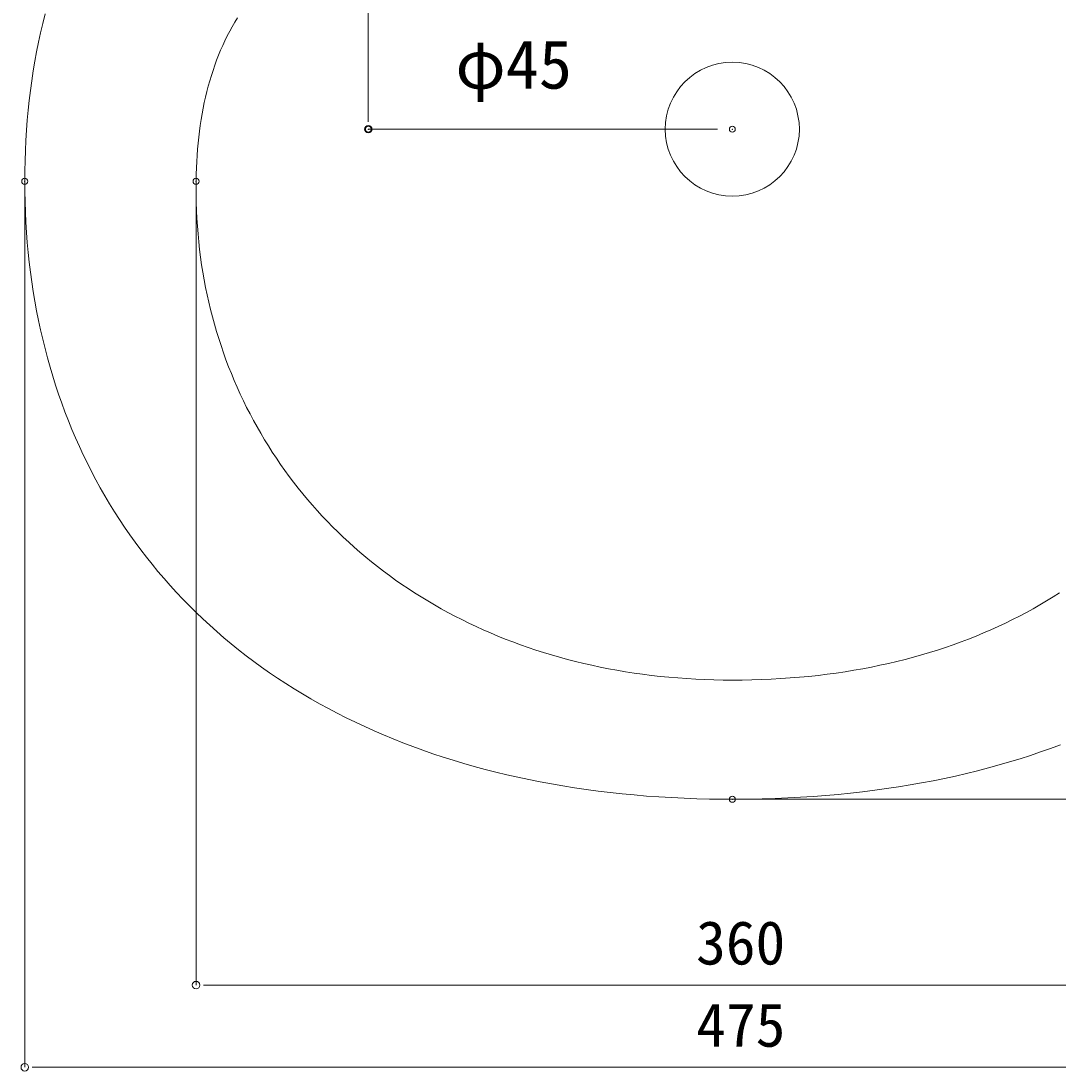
# Model space of a CAD drawing. Units: millimetres, scale not verified. Extents: x -1002 to 1010, y -687 to 676.
# Drawn here: x -769.4 to -421.1, y -9.2 to 343.4 of the extents above; entities that cross this region are included whole.
import ezdxf
from ezdxf.enums import TextEntityAlignment as Align

# ---------------------------------------------------------------- set-up
doc = ezdxf.new("R2010")
doc.units = ezdxf.units.MM
doc.header["$LTSCALE"] = 5
doc.header["$PDMODE"] = 32
doc.header["$PDSIZE"] = 2
doc.layers.add('0-0', color=7, linetype='Continuous', lineweight=15)
doc.layers.add('F-0', color=7, linetype='Continuous', lineweight=15)
doc.styles.add('ＭＳ ゴシック', font='')
doc.styles.get('ＭＳ ゴシック').set_extended_font_data('MS Gothic')

# ---------------------------------------------------------------- blocks, each defined once
blk = doc.blocks.new('_DOT')
at = {"layer": '0-0'}
blk.add_line((-0.5, 0), (-1, 0), dxfattribs=at)
blk.add_circle((0, 0), 0.25, dxfattribs=at)
blk.add_circle((0, 0), 0.25, dxfattribs=at)

msp = doc.modelspace()

# ---------------------------------------------------------------- linework, layer by layer
at = {"layer": 'F-0'}
for p, q in [((-652.872, 492.074), (-652.872, 312.074)), ((-535.695, 307.074), (-652.872, 307.074)), ((-768.195, 284.574), (-768.195, -7.921)), ((-710.695, 284.574), (-710.695, 19.675)), ((-525.695, 82.074), (-172.906, 82.074)), ((-705.695, 19.675), (-355.711, 19.675)), ((-763.195, -7.921), (-298.195, -7.921))]:
    msp.add_line(p, q, dxfattribs=at)
at = {"layer": 'F-0', "lineweight": 18}
for points in [[(-768.195, 289.576), (-768.171, 293.036), (-768.1, 296.486), (-767.981, 299.916), (-767.814, 303.316), (-767.6, 306.706), (-767.339, 310.076), (-767.031, 313.426), (-766.676, 316.756), (-766.274, 320.066), (-765.825, 323.356), (-765.33, 326.616), (-764.788, 329.866), (-764.199, 333.086), (-763.564, 336.286), (-762.883, 339.466), (-762.156, 342.616), (-761.382, 345.756)], [(-708.296, 314.136), (-707.913, 316.016), (-707.501, 317.866), (-707.06, 319.696), (-706.589, 321.506), (-706.088, 323.296), (-705.556, 325.066), (-704.995, 326.806), (-704.403, 328.526), (-703.78, 330.226), (-703.126, 331.896), (-702.441, 333.556), (-701.725, 335.186), (-700.977, 336.786), (-700.197, 338.376), (-699.385, 339.936), (-698.542, 341.486), (-697.666, 343.006), (-696.757, 344.496)], [(-697.885, 222.686), (-698.84, 224.996), (-699.76, 227.316), (-700.644, 229.656), (-701.492, 232.006), (-702.305, 234.386), (-703.081, 236.776), (-703.821, 239.186), (-704.524, 241.606), (-705.19, 244.046), (-705.82, 246.506), (-706.412, 248.976), (-706.967, 251.466), (-707.484, 253.966), (-707.963, 256.486), (-708.405, 259.016), (-708.808, 261.566), (-709.172, 264.126), (-709.499, 266.696), (-709.786, 269.286), (-710.034, 271.886), (-710.243, 274.506), (-710.413, 277.126), (-710.543, 279.766), (-710.633, 282.416), (-710.684, 285.076), (-710.694, 287.626), (-710.674, 289.806), (-710.628, 291.956), (-710.554, 294.086), (-710.454, 296.196), (-710.326, 298.286), (-710.17, 300.346), (-709.987, 302.386), (-709.776, 304.396), (-709.537, 306.396), (-709.27, 308.366), (-708.974, 310.306), (-708.65, 312.236), (-708.296, 314.136)], [(-753.549, 209.186), (-754.687, 212.126), (-755.78, 215.096), (-756.828, 218.076), (-757.83, 221.096), (-758.787, 224.136), (-759.698, 227.196), (-760.563, 230.276), (-761.382, 233.386), (-762.156, 236.526), (-762.883, 239.676), (-763.564, 242.856), (-764.199, 246.056), (-764.788, 249.276), (-765.33, 252.526), (-765.825, 255.796), (-766.274, 259.076), (-766.676, 262.386), (-767.031, 265.716), (-767.339, 269.066), (-767.6, 272.436), (-767.814, 275.826), (-767.981, 279.236), (-768.1, 282.666), (-768.171, 286.106), (-768.195, 289.576)], [(-635.139, 150.013), (-637.319, 151.389), (-639.472, 152.794), (-641.597, 154.228), (-643.694, 155.69), (-645.763, 157.181), (-647.803, 158.7), (-649.815, 160.246), (-651.798, 161.82), (-653.752, 163.421), (-655.676, 165.049), (-657.572, 166.704), (-659.437, 168.384), (-661.273, 170.091), (-663.079, 171.824), (-664.854, 173.582), (-666.6, 175.366), (-668.314, 177.174), (-669.998, 179.007), (-671.651, 180.864), (-673.272, 182.745), (-674.862, 184.65), (-676.421, 186.579), (-677.947, 188.531), (-679.442, 190.505), (-680.905, 192.503), (-682.335, 194.523), (-683.732, 196.564), (-685.097, 198.628), (-686.428, 200.713), (-687.727, 202.82), (-688.992, 204.947), (-690.223, 207.096), (-691.42, 209.266), (-692.584, 211.456), (-693.713, 213.666), (-694.808, 215.886), (-695.869, 218.136), (-696.894, 220.406), (-697.885, 222.686)], [(-674.988, 117.469), (-677.809, 119.191), (-680.588, 120.95), (-683.327, 122.745), (-686.024, 124.577), (-688.68, 126.444), (-691.294, 128.347), (-693.866, 130.286), (-696.397, 132.259), (-698.885, 134.267), (-701.332, 136.309), (-703.737, 138.386), (-706.099, 140.496), (-708.419, 142.64), (-710.697, 144.817), (-712.932, 147.027), (-715.124, 149.27), (-717.274, 151.545), (-719.381, 153.852), (-721.445, 156.191), (-723.466, 158.561), (-725.444, 160.963), (-727.379, 163.395), (-729.27, 165.858), (-731.118, 168.352), (-732.922, 170.875), (-734.683, 173.428), (-736.399, 176.01), (-738.072, 178.622), (-739.701, 181.263), (-741.286, 183.932), (-742.827, 186.629), (-744.323, 189.354), (-745.775, 192.107), (-747.182, 194.887), (-748.545, 197.695), (-749.863, 200.529), (-751.137, 203.39), (-752.365, 206.276), (-753.549, 209.186)], [(-530.69, 122.074), (-533.792, 122.095), (-536.874, 122.155), (-539.936, 122.255), (-542.977, 122.395), (-545.998, 122.574), (-548.999, 122.792), (-551.979, 123.049), (-554.937, 123.344), (-557.875, 123.677), (-560.791, 124.049), (-563.685, 124.457), (-566.558, 124.903), (-569.409, 125.386), (-572.237, 125.906), (-575.043, 126.462), (-577.826, 127.054), (-580.587, 127.683), (-583.324, 128.346), (-586.038, 129.046), (-588.729, 129.78), (-591.396, 130.549), (-594.04, 131.352), (-596.659, 132.19), (-599.254, 133.061), (-601.825, 133.967), (-604.371, 134.905), (-606.892, 135.877), (-609.389, 136.881), (-611.86, 137.918), (-614.305, 138.987), (-616.725, 140.088), (-619.119, 141.221), (-621.488, 142.385), (-623.83, 143.58), (-626.145, 144.806), (-628.434, 146.063), (-630.696, 147.35), (-632.931, 148.666), (-635.139, 150.013)], [(-420.878, 151.389), (-423.04, 150.013), (-425.232, 148.666), (-427.456, 147.35), (-429.71, 146.063), (-431.995, 144.806), (-434.311, 143.58), (-436.657, 142.385), (-439.034, 141.221), (-441.441, 140.088), (-443.879, 138.987), (-446.346, 137.918), (-448.844, 136.881), (-451.372, 135.877), (-453.93, 134.905), (-456.518, 133.967)], [(-456.518, 133.967), (-459.135, 133.061), (-461.783, 132.19), (-464.46, 131.352), (-467.166, 130.549), (-469.902, 129.78), (-472.668, 129.046), (-475.463, 128.346), (-478.287, 127.683), (-481.14, 127.054), (-484.022, 126.462), (-486.934, 125.906), (-489.874, 125.386), (-492.843, 124.903), (-495.841, 124.457), (-498.867, 124.049), (-501.922, 123.677), (-505.006, 123.344), (-508.118, 123.049), (-511.258, 122.792), (-514.426, 122.574), (-517.623, 122.395), (-520.848, 122.255), (-524.101, 122.155), (-527.382, 122.095), (-530.69, 122.074)], [(-533.978, 82.088), (-538.323, 82.149), (-542.63, 82.257), (-546.901, 82.414), (-551.134, 82.618), (-555.33, 82.87), (-559.488, 83.168), (-563.609, 83.514), (-567.692, 83.905), (-571.737, 84.343), (-575.745, 84.827), (-579.714, 85.356), (-583.645, 85.93), (-587.538, 86.549), (-591.392, 87.213), (-595.208, 87.922), (-598.986, 88.674), (-602.725, 89.47), (-606.425, 90.31), (-610.086, 91.193), (-613.708, 92.119), (-617.291, 93.087), (-620.835, 94.098), (-624.34, 95.15), (-627.805, 96.245), (-631.231, 97.38), (-634.617, 98.557), (-637.964, 99.775), (-641.271, 101.034), (-644.537, 102.332), (-647.764, 103.671), (-650.951, 105.049), (-654.097, 106.467), (-657.203, 107.924), (-660.269, 109.419), (-663.294, 110.953), (-666.279, 112.526), (-669.223, 114.136), (-672.126, 115.784), (-674.988, 117.469)], [(-420.514, 100.399), (-423.853, 99.161), (-427.233, 97.964), (-430.655, 96.807), (-434.119, 95.692), (-437.624, 94.619), (-441.171, 93.587), (-444.759, 92.597), (-448.389, 91.65), (-452.06, 90.746), (-455.772, 89.885), (-459.525, 89.067), (-463.32, 88.292), (-467.155, 87.562), (-471.032, 86.876), (-474.949, 86.234), (-478.907, 85.637), (-482.907, 85.086), (-486.947, 84.579), (-491.027, 84.118), (-495.149, 83.704), (-499.311, 83.335), (-503.514, 83.013), (-507.757, 82.738), (-512.04, 82.51), (-516.364, 82.33), (-520.728, 82.197), (-525.133, 82.112), (-529.578, 82.076), (-533.978, 82.088)]]:
    msp.add_lwpolyline(points, dxfattribs=at)
at = {"layer": 'F-0'}
msp.add_circle((-530.695, 307.074), 22.5, dxfattribs=at)
for p in [(-652.872, 307.074), (-530.695, 307.074), (-768.195, 289.574), (-710.695, 289.574), (-530.695, 82.074)]:
    msp.add_point(p, dxfattribs=at)

# ---------------------------------------------------------------- block references
at = {"layer": 'F-0', "xscale": 5, "yscale": 5}
for p, rotation in [((-652.872, 307.074), 270), ((-710.695, 19.675), 180), ((-768.195, -7.921), 180)]:
    msp.add_blockref('_DOT', p, dxfattribs=dict(at, rotation=rotation))

# ---------------------------------------------------------------- texts
at = {"layer": 'F-0', "style": 'ＭＳ ゴシック'}
for s, height, p in [('φ45', 16.35, (-623.641, 315.766)), ('360', 14.66, (-542.854, 22.175)), ('475', 14.66, (-542.782, -5.421))]:
    msp.add_text(s, height=height, dxfattribs=at).set_placement(p, align=Align.BOTTOM_LEFT)

doc.saveas('drawing.dxf')
